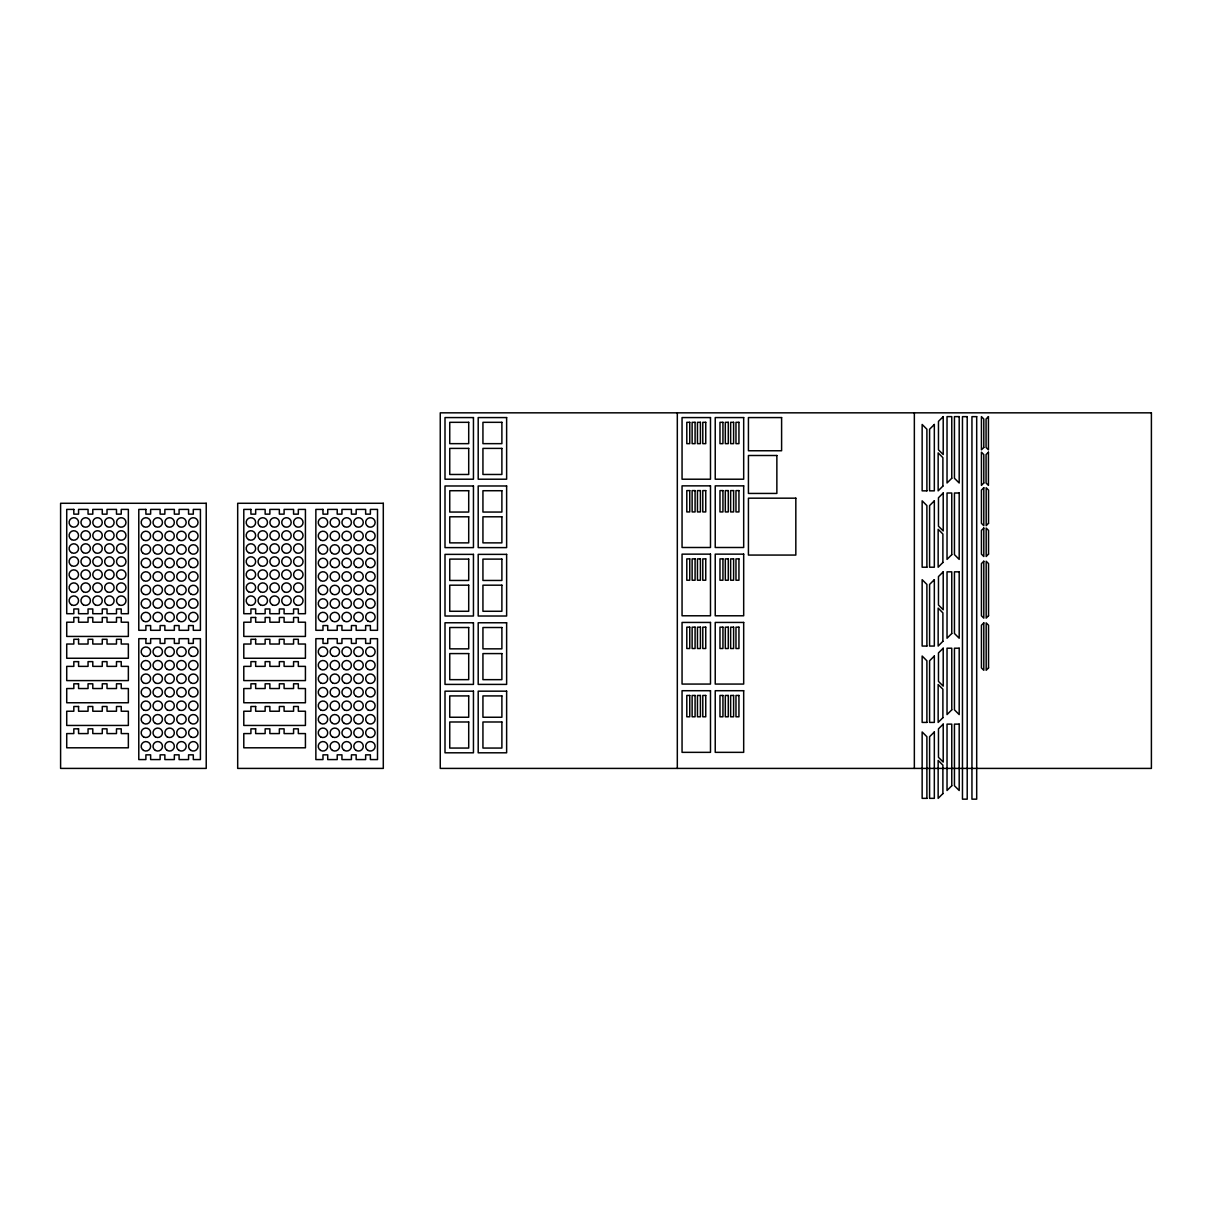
<?xml version="1.0" encoding="UTF-8"?>
<svg xmlns="http://www.w3.org/2000/svg" width="1212" height="1212" viewBox="0 0 1212 1212"><rect width="100%" height="100%" fill="white"/><g stroke="black" fill="none" stroke-linecap="round" stroke-linejoin="round"><path stroke-width="1.5" d="M914.348 412.837L914.348 768.408M677.311 412.837L677.311 768.408M934.331 424.473L929.589 429.215L929.589 490.845L934.331 490.845L934.331 424.473M943.209 416.625L938.467 421.367L938.467 449.819L943.209 454.561L943.209 416.625M988.431 416.64L986.068 419.004L986.068 447.455L988.431 449.834L988.431 416.64M942.891 486.103L938.149 490.845L938.149 452.909L942.891 457.651L942.891 486.103M951.768 478.255L947.026 482.997L947.026 416.625L951.768 416.625L951.768 478.255M983.796 447.455L981.432 449.834L981.432 416.64L983.796 419.004L983.796 447.455M934.331 500.844L929.589 505.586L929.589 567.216L934.331 567.216L934.331 500.844M943.209 493.011L938.467 497.753L938.467 526.19L943.209 530.932L943.209 493.011M988.431 452.197L986.068 454.561L986.068 483.012L988.431 485.391L988.431 452.197M983.796 483.012L981.432 485.391L981.432 452.197L983.796 454.561L983.796 483.012M983.796 487.754L981.432 490.118L981.432 523.311L983.796 525.675L983.796 487.754M942.891 562.474L938.149 567.216L938.149 529.296L942.891 534.037L942.891 562.474M951.768 554.641L947.026 559.383L947.026 493.011L951.768 493.011L951.768 554.641M983.796 528.053L981.432 530.417L981.432 554.126L983.796 556.505L983.796 528.053M988.537 523.311L986.174 525.675L986.174 487.754L988.537 490.118L988.537 523.311M934.331 579.684L929.589 584.426L929.589 646.057L934.331 646.057L934.331 579.684M943.209 571.837L938.467 576.579L938.467 605.03L943.209 609.772L943.209 571.837M988.537 554.126L986.174 556.505L986.174 528.053L988.537 530.417L988.537 554.126M983.796 561.232L981.432 563.61L981.432 615.757L983.796 618.135L983.796 561.232M942.891 641.315L938.149 646.057L938.149 608.136L942.891 612.878L942.891 641.315M951.768 633.482L947.026 638.224L947.026 571.837L951.768 571.837L951.768 633.482M934.331 656.04L929.589 660.782L929.589 722.413L934.331 722.413L934.331 656.04M943.209 648.208L938.467 652.935L938.467 681.386L943.209 686.128L943.209 648.208M988.537 615.757L986.174 618.135L986.174 561.232L988.537 563.61L988.537 615.757M983.796 622.877L981.432 625.24L981.432 667.903L983.796 670.281L983.796 622.877M988.537 667.903L986.174 670.281L986.174 622.877L988.537 625.24L988.537 667.903M942.891 717.671L938.149 722.413L938.149 684.492L942.891 689.234L942.891 717.671M951.768 709.838L947.026 714.58L947.026 648.208L951.768 648.208L951.768 709.838M934.331 731.972L929.589 736.714L929.589 798.344L934.331 798.344L934.331 731.972M943.209 724.125L938.467 728.866L938.467 757.318L943.209 762.06L943.209 724.125M942.891 793.602L938.149 798.344L938.149 760.424L942.891 765.151L942.891 793.602M951.768 785.77L947.026 790.497L947.026 724.125L951.768 724.125L951.768 785.77M1151.4 412.837L440.259 412.837L440.259 768.408L1151.4 768.408L1151.4 412.837M959.192 416.625L954.45 416.625L954.45 478.255L959.192 482.997L959.192 416.625M967.206 416.64L962.464 416.64L962.464 799.162L967.206 799.162L967.206 416.64M976.69 416.64L971.948 416.64L971.948 799.162L976.69 799.162L976.69 416.64M473.453 417.579L445.001 417.579L445.001 479.21L473.453 479.21L473.453 417.579M506.631 417.579L478.195 417.579L478.195 479.21L506.631 479.21L506.631 417.579M710.49 417.579L682.053 417.579L682.053 479.21L710.49 479.21L710.49 417.579M743.683 417.579L715.231 417.579L715.231 479.21L743.683 479.21L743.683 417.579M781.604 417.579L748.425 417.579L748.425 450.758L781.604 450.758L781.604 417.579M468.711 422.321L449.743 422.321L449.743 443.653L468.711 443.653L468.711 422.321M501.889 422.321L482.937 422.321L482.937 443.653L501.889 443.653L501.889 422.321M689.749 422.321L686.795 422.321L686.795 443.653L689.749 443.653L689.749 422.321M695.082 422.321L692.128 422.321L692.128 443.653L695.082 443.653L695.082 422.321M700.415 422.321L697.461 422.321L697.461 443.653L700.415 443.653L700.415 422.321M705.748 422.321L702.793 422.321L702.793 443.653L705.748 443.653L705.748 422.321M722.943 422.321L719.973 422.321L719.973 443.653L722.943 443.653L722.943 422.321M728.276 422.321L725.306 422.321L725.306 443.653L728.276 443.653L728.276 422.321M733.608 422.321L730.639 422.321L730.639 443.653L733.608 443.653L733.608 422.321M738.941 422.321L735.972 422.321L735.972 443.653L738.941 443.653L738.941 422.321M468.711 448.395L449.743 448.395L449.743 474.468L468.711 474.468L468.711 448.395M501.889 448.395L482.937 448.395L482.937 474.468L501.889 474.468L501.889 448.395M776.862 455.5L748.425 455.5L748.425 493.435L776.862 493.435L776.862 455.5M710.49 485.86L682.053 485.86L682.053 547.491L710.49 547.491L710.49 485.86M743.683 485.86L715.231 485.86L715.231 547.491L743.683 547.491L743.683 485.86M473.453 485.982L445.001 485.982L445.001 547.612L473.453 547.612L473.453 485.982M506.631 485.982L478.195 485.982L478.195 547.612L506.631 547.612L506.631 485.982M689.749 490.602L686.795 490.602L686.795 511.934L689.749 511.934L689.749 490.602M695.082 490.602L692.128 490.602L692.128 511.934L695.082 511.934L695.082 490.602M700.415 490.602L697.461 490.602L697.461 511.934L700.415 511.934L700.415 490.602M705.748 490.602L702.793 490.602L702.793 511.934L705.748 511.934L705.748 490.602M722.943 490.602L719.973 490.602L719.973 511.934L722.943 511.934L722.943 490.602M728.276 490.602L725.306 490.602L725.306 511.934L728.276 511.934L728.276 490.602M733.608 490.602L730.639 490.602L730.639 511.934L733.608 511.934L733.608 490.602M738.941 490.602L735.972 490.602L735.972 511.934L738.941 511.934L738.941 490.602M468.711 490.724L449.743 490.724L449.743 512.055L468.711 512.055L468.711 490.724M501.889 490.724L482.937 490.724L482.937 512.055L501.889 512.055L501.889 490.724M926.892 490.845L922.15 490.845L922.15 424.473L926.892 429.215L926.892 490.845M959.192 493.011L954.45 493.011L954.45 554.641L959.192 559.383L959.192 493.011M795.829 498.177L748.425 498.177L748.425 555.066L795.829 555.066L795.829 498.177M206.222 503.283L60.6 503.283L60.6 768.408L206.222 768.408L206.222 503.283M383.295 503.283L237.688 503.283L237.688 768.408L383.295 768.408L383.295 503.283M73.826 509.404L66.721 509.404L66.721 613.711L73.826 613.711L73.826 608.969L78.568 608.969L78.568 613.711L88.052 613.711L88.052 608.969L92.794 608.969L92.794 613.711L102.278 613.711L102.278 608.969L107.02 608.969L107.02 613.711L116.488 613.711L116.488 608.969L121.23 608.969L121.23 613.711L128.351 613.711L128.351 509.404L121.23 509.404L121.23 514.146L116.488 514.146L116.488 509.404L107.02 509.404L107.02 514.146L102.278 514.146L102.278 509.404L92.794 509.404L92.794 514.146L88.052 514.146L88.052 509.404L78.568 509.404L78.568 514.146L73.826 514.146L73.826 509.404M145.894 509.404L138.789 509.404L138.789 630.301L145.894 630.301L145.894 625.559L150.636 625.559L150.636 630.301L160.12 630.301L160.12 625.559L164.862 625.559L164.862 630.301L174.346 630.301L174.346 625.559L179.088 625.559L179.088 630.301L188.557 630.301L188.557 625.559L193.299 625.559L193.299 630.301L200.419 630.301L200.419 509.404L193.299 509.404L193.299 514.146L188.557 514.146L188.557 509.404L179.088 509.404L179.088 514.146L174.346 514.146L174.346 509.404L164.862 509.404L164.862 514.146L160.12 514.146L160.12 509.404L150.636 509.404L150.636 514.146L145.894 514.146L145.894 509.404M250.914 509.404L243.794 509.404L243.794 613.711L250.914 613.711L250.914 608.969L255.656 608.969L255.656 613.711L265.14 613.711L265.14 608.969L269.867 608.969L269.867 613.711L279.351 613.711L279.351 608.969L284.093 608.969L284.093 613.711L293.577 613.711L293.577 608.969L298.319 608.969L298.319 613.711L305.424 613.711L305.424 509.404L298.319 509.404L298.319 514.146L293.577 514.146L293.577 509.404L284.093 509.404L284.093 514.146L279.351 514.146L279.351 509.404L269.867 509.404L269.867 514.146L265.14 514.146L265.14 509.404L255.656 509.404L255.656 514.146L250.914 514.146L250.914 509.404M322.983 509.404L315.862 509.404L315.862 630.301L322.983 630.301L322.983 625.559L327.725 625.559L327.725 630.301L337.209 630.301L337.209 625.559L341.951 625.559L341.951 630.301L351.419 630.301L351.419 625.559L356.161 625.559L356.161 630.301L365.645 630.301L365.645 625.559L370.387 625.559L370.387 630.301L377.508 630.301L377.508 509.404L370.387 509.404L370.387 514.146L365.645 514.146L365.645 509.404L356.161 509.404L356.161 514.146L351.419 514.146L351.419 509.404L341.951 509.404L341.951 514.146L337.209 514.146L337.209 509.404L327.725 509.404L327.725 514.146L322.983 514.146L322.983 509.404M468.711 516.797L449.743 516.797L449.743 542.87L468.711 542.87L468.711 516.797M501.889 516.797L482.937 516.797L482.937 542.87L501.889 542.87L501.889 516.797M710.49 554.142L682.053 554.142L682.053 615.787L710.49 615.787L710.49 554.142M743.683 554.142L715.231 554.142L715.231 615.787L743.683 615.787L743.683 554.142M473.453 554.369L445.001 554.369L445.001 616.014L473.453 616.014L473.453 554.369M506.631 554.369L478.195 554.369L478.195 616.014L506.631 616.014L506.631 554.369M468.711 559.111L449.743 559.111L449.743 580.457L468.711 580.457L468.711 559.111M501.889 559.111L482.937 559.111L482.937 580.457L501.889 580.457L501.889 559.111M689.749 558.883L686.795 558.883L686.795 580.23L689.749 580.23L689.749 558.883M695.082 558.883L692.128 558.883L692.128 580.23L695.082 580.23L695.082 558.883M700.415 558.883L697.461 558.883L697.461 580.23L700.415 580.23L700.415 558.883M705.748 558.883L702.793 558.883L702.793 580.23L705.748 580.23L705.748 558.883M722.943 558.883L719.973 558.883L719.973 580.23L722.943 580.23L722.943 558.883M728.276 558.883L725.306 558.883L725.306 580.23L728.276 580.23L728.276 558.883M733.608 558.883L730.639 558.883L730.639 580.23L733.608 580.23L733.608 558.883M738.941 558.883L735.972 558.883L735.972 580.23L738.941 580.23L738.941 558.883M926.892 567.216L922.15 567.216L922.15 500.844L926.892 505.586L926.892 567.216M959.192 571.837L954.45 571.837L954.45 633.482L959.192 638.224L959.192 571.837M468.711 585.184L449.743 585.184L449.743 611.272L468.711 611.272L468.711 585.184M501.889 585.184L482.937 585.184L482.937 611.272L501.889 611.272L501.889 585.184M78.568 617.469L73.826 617.469L73.826 622.21L66.721 622.21L66.721 636.436L128.351 636.436L128.351 622.21L121.23 622.21L121.23 617.469L116.488 617.469L116.488 622.21L107.02 622.21L107.02 617.469L102.278 617.469L102.278 622.21L92.794 622.21L92.794 617.469L88.052 617.469L88.052 622.21L78.568 622.21L78.568 617.469M255.656 617.469L250.914 617.469L250.914 622.21L243.794 622.21L243.794 636.436L305.424 636.436L305.424 622.21L298.319 622.21L298.319 617.469L293.577 617.469L293.577 622.21L284.093 622.21L284.093 617.469L279.351 617.469L279.351 622.21L269.867 622.21L269.867 617.469L265.14 617.469L265.14 622.21L255.656 622.21L255.656 617.469M710.49 622.438L682.053 622.438L682.053 684.068L710.49 684.068L710.49 622.438M743.683 622.438L715.231 622.438L715.231 684.068L743.683 684.068L743.683 622.438M473.453 622.771L445.001 622.771L445.001 684.401L473.453 684.401L473.453 622.771M506.631 622.771L478.195 622.771L478.195 684.401L506.631 684.401L506.631 622.771M689.749 627.18L686.795 627.18L686.795 648.511L689.749 648.511L689.749 627.18M695.082 627.18L692.128 627.18L692.128 648.511L695.082 648.511L695.082 627.18M700.415 627.18L697.461 627.18L697.461 648.511L700.415 648.511L700.415 627.18M705.748 627.18L702.793 627.18L702.793 648.511L705.748 648.511L705.748 627.18M722.943 627.18L719.973 627.18L719.973 648.511L722.943 648.511L722.943 627.18M728.276 627.18L725.306 627.18L725.306 648.511L728.276 648.511L728.276 627.18M733.608 627.18L730.639 627.18L730.639 648.511L733.608 648.511L733.608 627.18M738.941 627.18L735.972 627.18L735.972 648.511L738.941 648.511L738.941 627.18M468.711 627.513L449.743 627.513L449.743 648.844L468.711 648.844L468.711 627.513M501.889 627.513L482.937 627.513L482.937 648.844L501.889 648.844L501.889 627.513M145.894 638.679L138.789 638.679L138.789 759.576L145.894 759.576L145.894 754.834L150.636 754.834L150.636 759.576L160.12 759.576L160.12 754.834L164.862 754.834L164.862 759.576L174.346 759.576L174.346 754.834L179.088 754.834L179.088 759.576L188.557 759.576L188.557 754.834L193.299 754.834L193.299 759.576L200.419 759.576L200.419 638.679L193.299 638.679L193.299 643.42L188.557 643.42L188.557 638.679L179.088 638.679L179.088 643.42L174.346 643.42L174.346 638.679L164.862 638.679L164.862 643.42L160.12 643.42L160.12 638.679L150.636 638.679L150.636 643.42L145.894 643.42L145.894 638.679M322.983 638.679L315.862 638.679L315.862 759.576L322.983 759.576L322.983 754.834L327.725 754.834L327.725 759.576L337.209 759.576L337.209 754.834L341.951 754.834L341.951 759.576L351.419 759.576L351.419 754.834L356.161 754.834L356.161 759.576L365.645 759.576L365.645 754.834L370.387 754.834L370.387 759.576L377.508 759.576L377.508 638.679L370.387 638.679L370.387 643.42L365.645 643.42L365.645 638.679L356.161 638.679L356.161 643.42L351.419 643.42L351.419 638.679L341.951 638.679L341.951 643.42L337.209 643.42L337.209 638.679L327.725 638.679L327.725 643.42L322.983 643.42L322.983 638.679M78.568 639.285L73.826 639.285L73.826 644.026L66.721 644.026L66.721 658.252L128.351 658.252L128.351 644.026L121.23 644.026L121.23 639.285L116.488 639.285L116.488 644.026L107.02 644.026L107.02 639.285L102.278 639.285L102.278 644.026L92.794 644.026L92.794 639.285L88.052 639.285L88.052 644.026L78.568 644.026L78.568 639.285M255.656 639.285L250.914 639.285L250.914 644.026L243.794 644.026L243.794 658.252L305.424 658.252L305.424 644.026L298.319 644.026L298.319 639.285L293.577 639.285L293.577 644.026L284.093 644.026L284.093 639.285L279.351 639.285L279.351 644.026L269.867 644.026L269.867 639.285L265.14 639.285L265.14 644.026L255.656 644.026L255.656 639.285M926.892 646.057L922.15 646.057L922.15 579.684L926.892 584.426L926.892 646.057M959.192 648.208L954.45 648.208L954.45 709.838L959.192 714.58L959.192 648.208M468.711 653.586L449.743 653.586L449.743 679.659L468.711 679.659L468.711 653.586M501.889 653.586L482.937 653.586L482.937 679.659L501.889 679.659L501.889 653.586M78.568 661.631L73.826 661.631L73.826 666.373L66.721 666.373L66.721 680.599L128.351 680.599L128.351 666.373L121.23 666.373L121.23 661.631L116.488 661.631L116.488 666.373L107.02 666.373L107.02 661.631L102.278 661.631L102.278 666.373L92.794 666.373L92.794 661.631L88.052 661.631L88.052 666.373L78.568 666.373L78.568 661.631M255.656 661.631L250.914 661.631L250.914 666.373L243.794 666.373L243.794 680.599L305.424 680.599L305.424 666.373L298.319 666.373L298.319 661.631L293.577 661.631L293.577 666.373L284.093 666.373L284.093 661.631L279.351 661.631L279.351 666.373L269.867 666.373L269.867 661.631L265.14 661.631L265.14 666.373L255.656 666.373L255.656 661.631M78.568 683.795L73.826 683.795L73.826 688.537L66.721 688.537L66.721 702.763L128.351 702.763L128.351 688.537L121.23 688.537L121.23 683.795L116.488 683.795L116.488 688.537L107.02 688.537L107.02 683.795L102.278 683.795L102.278 688.537L92.794 688.537L92.794 683.795L88.052 683.795L88.052 688.537L78.568 688.537L78.568 683.795M255.656 683.795L250.914 683.795L250.914 688.537L243.794 688.537L243.794 702.763L305.424 702.763L305.424 688.537L298.319 688.537L298.319 683.795L293.577 683.795L293.577 688.537L284.093 688.537L284.093 683.795L279.351 683.795L279.351 688.537L269.867 688.537L269.867 683.795L265.14 683.795L265.14 688.537L255.656 688.537L255.656 683.795M710.49 690.719L682.053 690.719L682.053 752.349L710.49 752.349L710.49 690.719M743.683 690.719L715.231 690.719L715.231 752.349L743.683 752.349L743.683 690.719M473.453 691.173L445.001 691.173L445.001 752.803L473.453 752.803L473.453 691.173M506.631 691.173L478.195 691.173L478.195 752.803L506.631 752.803L506.631 691.173M689.749 695.461L686.795 695.461L686.795 716.792L689.749 716.792L689.749 695.461M695.082 695.461L692.128 695.461L692.128 716.792L695.082 716.792L695.082 695.461M700.415 695.461L697.461 695.461L697.461 716.792L700.415 716.792L700.415 695.461M705.748 695.461L702.793 695.461L702.793 716.792L705.748 716.792L705.748 695.461M722.943 695.461L719.973 695.461L719.973 716.792L722.943 716.792L722.943 695.461M728.276 695.461L725.306 695.461L725.306 716.792L728.276 716.792L728.276 695.461M733.608 695.461L730.639 695.461L730.639 716.792L733.608 716.792L733.608 695.461M738.941 695.461L735.972 695.461L735.972 716.792L738.941 716.792L738.941 695.461M468.711 695.915L449.743 695.915L449.743 717.246L468.711 717.246L468.711 695.915M501.889 695.915L482.937 695.915L482.937 717.246L501.889 717.246L501.889 695.915M78.568 706.49L73.826 706.49L73.826 711.232L66.721 711.232L66.721 725.458L128.351 725.458L128.351 711.232L121.23 711.232L121.23 706.49L116.488 706.49L116.488 711.232L107.02 711.232L107.02 706.49L102.278 706.49L102.278 711.232L92.794 711.232L92.794 706.49L88.052 706.49L88.052 711.232L78.568 711.232L78.568 706.49M255.656 706.49L250.914 706.49L250.914 711.232L243.794 711.232L243.794 725.458L305.424 725.458L305.424 711.232L298.319 711.232L298.319 706.49L293.577 706.49L293.577 711.232L284.093 711.232L284.093 706.49L279.351 706.49L279.351 711.232L269.867 711.232L269.867 706.49L265.14 706.49L265.14 711.232L255.656 711.232L255.656 706.49M468.711 721.988L449.743 721.988L449.743 748.062L468.711 748.062L468.711 721.988M501.889 721.988L482.937 721.988L482.937 748.062L501.889 748.062L501.889 721.988M926.892 722.413L922.15 722.413L922.15 656.04L926.892 660.782L926.892 722.413M959.192 724.125L954.45 724.125L954.45 785.77L959.192 790.497L959.192 724.125M78.568 728.836L73.826 728.836L73.826 733.578L66.721 733.578L66.721 747.804L128.351 747.804L128.351 733.578L121.23 733.578L121.23 728.836L116.488 728.836L116.488 733.578L107.02 733.578L107.02 728.836L102.278 728.836L102.278 733.578L92.794 733.578L92.794 728.836L88.052 728.836L88.052 733.578L78.568 733.578L78.568 728.836M255.656 728.836L250.914 728.836L250.914 733.578L243.794 733.578L243.794 747.804L305.424 747.804L305.424 733.578L298.319 733.578L298.319 728.836L293.577 728.836L293.577 733.578L284.093 733.578L284.093 728.836L279.351 728.836L279.351 733.578L269.867 733.578L269.867 728.836L265.14 728.836L265.14 733.578L255.656 733.578L255.656 728.836M926.892 798.344L922.15 798.344L922.15 731.972L926.892 736.714L926.892 798.344M71.463 604.773A4.742 4.742 0 0 0 78.568 600.667A4.742 4.742 0 0 0 71.463 596.562A4.742 4.742 0 0 0 71.463 604.773M71.463 591.729A4.742 4.742 0 0 0 78.568 587.623A4.742 4.742 0 0 0 71.463 583.517A4.742 4.742 0 0 0 71.463 591.729M71.175 578.518A4.742 4.742 0 0 0 78.553 574.927A4.742 4.742 0 0 0 71.75 570.322A4.742 4.742 0 0 0 71.175 578.518M71.463 565.656A4.742 4.742 0 0 0 78.568 561.55A4.742 4.742 0 0 0 71.463 557.444A4.742 4.742 0 0 0 71.463 565.656M71.463 552.627A4.742 4.742 0 0 0 78.568 548.521A4.742 4.742 0 0 0 71.463 544.415A4.742 4.742 0 0 0 71.463 552.627M71.463 539.582A4.742 4.742 0 0 0 78.568 535.477A4.742 4.742 0 0 0 71.463 531.371A4.742 4.742 0 0 0 71.463 539.582M71.463 526.553A4.742 4.742 0 0 0 78.568 522.448A4.742 4.742 0 0 0 71.463 518.342A4.742 4.742 0 0 0 71.463 526.553M83.31 604.773A4.742 4.742 0 0 0 90.415 600.667A4.742 4.742 0 0 0 83.31 596.562A4.742 4.742 0 0 0 83.31 604.773M83.31 591.729A4.742 4.742 0 0 0 90.415 587.623A4.742 4.742 0 0 0 83.31 583.517A4.742 4.742 0 0 0 83.31 591.729M83.022 578.518A4.742 4.742 0 0 0 90.4 574.927A4.742 4.742 0 0 0 83.613 570.322A4.742 4.742 0 0 0 83.022 578.518M83.31 565.656A4.742 4.742 0 0 0 90.415 561.55A4.742 4.742 0 0 0 83.31 557.444A4.742 4.742 0 0 0 83.31 565.656M83.31 552.627A4.742 4.742 0 0 0 90.415 548.521A4.742 4.742 0 0 0 83.31 544.415A4.742 4.742 0 0 0 83.31 552.627M83.31 539.582A4.742 4.742 0 0 0 90.415 535.477A4.742 4.742 0 0 0 83.31 531.371A4.742 4.742 0 0 0 83.31 539.582M83.31 526.553A4.742 4.742 0 0 0 90.415 522.448A4.742 4.742 0 0 0 83.31 518.342A4.742 4.742 0 0 0 83.31 526.553M95.157 604.773A4.742 4.742 0 0 0 102.278 600.667A4.742 4.742 0 0 0 95.157 596.562A4.742 4.742 0 0 0 95.157 604.773M95.157 591.729A4.742 4.742 0 0 0 102.278 587.623A4.742 4.742 0 0 0 95.157 583.517A4.742 4.742 0 0 0 95.157 591.729M94.869 578.518A4.742 4.742 0 0 0 102.262 574.927A4.742 4.742 0 0 0 95.46 570.322A4.742 4.742 0 0 0 94.869 578.518M95.157 565.656A4.742 4.742 0 0 0 102.278 561.55A4.742 4.742 0 0 0 95.157 557.444A4.742 4.742 0 0 0 95.157 565.656M95.157 552.627A4.742 4.742 0 0 0 102.278 548.521A4.742 4.742 0 0 0 95.157 544.415A4.742 4.742 0 0 0 95.157 552.627M95.157 539.582A4.742 4.742 0 0 0 102.278 535.477A4.742 4.742 0 0 0 95.157 531.371A4.742 4.742 0 0 0 95.157 539.582M95.157 526.553A4.742 4.742 0 0 0 102.278 522.448A4.742 4.742 0 0 0 95.157 518.342A4.742 4.742 0 0 0 95.157 526.553M107.02 604.773A4.742 4.742 0 0 0 114.125 600.667A4.742 4.742 0 0 0 107.02 596.562A4.742 4.742 0 0 0 107.02 604.773M107.02 591.729A4.742 4.742 0 0 0 114.125 587.623A4.742 4.742 0 0 0 107.02 583.517A4.742 4.742 0 0 0 107.02 591.729M106.732 578.518A4.742 4.742 0 0 0 114.11 574.927A4.742 4.742 0 0 0 107.307 570.322A4.742 4.742 0 0 0 106.732 578.518M107.02 565.656A4.742 4.742 0 0 0 114.125 561.55A4.742 4.742 0 0 0 107.02 557.444A4.742 4.742 0 0 0 107.02 565.656M107.02 552.627A4.742 4.742 0 0 0 114.125 548.521A4.742 4.742 0 0 0 107.02 544.415A4.742 4.742 0 0 0 107.02 552.627M107.02 539.582A4.742 4.742 0 0 0 114.125 535.477A4.742 4.742 0 0 0 107.02 531.371A4.742 4.742 0 0 0 107.02 539.582M107.02 526.553A4.742 4.742 0 0 0 114.125 522.448A4.742 4.742 0 0 0 107.02 518.342A4.742 4.742 0 0 0 107.02 526.553M118.867 604.773A4.742 4.742 0 0 0 125.972 600.667A4.742 4.742 0 0 0 118.867 596.562A4.742 4.742 0 0 0 118.867 604.773M118.867 591.729A4.742 4.742 0 0 0 125.972 587.623A4.742 4.742 0 0 0 118.867 583.517A4.742 4.742 0 0 0 118.867 591.729M118.579 578.518A4.742 4.742 0 0 0 125.957 574.927A4.742 4.742 0 0 0 119.17 570.322A4.742 4.742 0 0 0 118.579 578.518M118.867 565.656A4.742 4.742 0 0 0 125.972 561.55A4.742 4.742 0 0 0 118.867 557.444A4.742 4.742 0 0 0 118.867 565.656M118.867 552.627A4.742 4.742 0 0 0 125.972 548.521A4.742 4.742 0 0 0 118.867 544.415A4.742 4.742 0 0 0 118.867 552.627M118.867 539.582A4.742 4.742 0 0 0 125.972 535.477A4.742 4.742 0 0 0 118.867 531.371A4.742 4.742 0 0 0 118.867 539.582M118.867 526.553A4.742 4.742 0 0 0 125.972 522.448A4.742 4.742 0 0 0 118.867 518.342A4.742 4.742 0 0 0 118.867 526.553M143.531 750.41A4.742 4.742 0 0 0 150.636 746.304A4.742 4.742 0 0 0 143.531 742.198A4.742 4.742 0 0 0 143.531 750.41M155.378 750.41A4.742 4.742 0 0 0 162.484 746.304A4.742 4.742 0 0 0 155.378 742.198A4.742 4.742 0 0 0 155.378 750.41M167.226 750.41A4.742 4.742 0 0 0 174.346 746.304A4.742 4.742 0 0 0 167.226 742.198A4.742 4.742 0 0 0 167.226 750.41M179.088 750.41A4.742 4.742 0 0 0 186.194 746.304A4.742 4.742 0 0 0 179.088 742.198A4.742 4.742 0 0 0 179.088 750.41M190.935 750.41A4.742 4.742 0 0 0 198.041 746.304A4.742 4.742 0 0 0 190.935 742.198A4.742 4.742 0 0 0 190.935 750.41M143.531 736.896A4.742 4.742 0 0 0 150.636 732.79A4.742 4.742 0 0 0 143.531 728.685A4.742 4.742 0 0 0 143.531 736.896M155.378 736.896A4.742 4.742 0 0 0 162.484 732.79A4.742 4.742 0 0 0 155.378 728.685A4.742 4.742 0 0 0 155.378 736.896M167.226 736.896A4.742 4.742 0 0 0 174.346 732.79A4.742 4.742 0 0 0 167.226 728.685A4.742 4.742 0 0 0 167.226 736.896M179.088 736.896A4.742 4.742 0 0 0 186.194 732.79A4.742 4.742 0 0 0 179.088 728.685A4.742 4.742 0 0 0 179.088 736.896M190.935 736.896A4.742 4.742 0 0 0 198.041 732.79A4.742 4.742 0 0 0 190.935 728.685A4.742 4.742 0 0 0 190.935 736.896M143.531 723.382A4.742 4.742 0 0 0 150.636 719.277A4.742 4.742 0 0 0 143.531 715.171A4.742 4.742 0 0 0 143.531 723.382M155.378 723.382A4.742 4.742 0 0 0 162.484 719.277A4.742 4.742 0 0 0 155.378 715.171A4.742 4.742 0 0 0 155.378 723.382M167.226 723.382A4.742 4.742 0 0 0 174.346 719.277A4.742 4.742 0 0 0 167.226 715.171A4.742 4.742 0 0 0 167.226 723.382M179.088 723.382A4.742 4.742 0 0 0 186.194 719.277A4.742 4.742 0 0 0 179.088 715.171A4.742 4.742 0 0 0 179.088 723.382M190.935 723.382A4.742 4.742 0 0 0 198.041 719.277A4.742 4.742 0 0 0 190.935 715.171A4.742 4.742 0 0 0 190.935 723.382M143.531 709.868A4.742 4.742 0 0 0 150.636 705.763A4.742 4.742 0 0 0 143.531 701.657A4.742 4.742 0 0 0 143.531 709.868M155.378 709.868A4.742 4.742 0 0 0 162.484 705.763A4.742 4.742 0 0 0 155.378 701.657A4.742 4.742 0 0 0 155.378 709.868M167.226 709.868A4.742 4.742 0 0 0 174.346 705.763A4.742 4.742 0 0 0 167.226 701.657A4.742 4.742 0 0 0 167.226 709.868M179.088 709.868A4.742 4.742 0 0 0 186.194 705.763A4.742 4.742 0 0 0 179.088 701.657A4.742 4.742 0 0 0 179.088 709.868M190.935 709.868A4.742 4.742 0 0 0 198.041 705.763A4.742 4.742 0 0 0 190.935 701.657A4.742 4.742 0 0 0 190.935 709.868M143.531 696.355A4.742 4.742 0 0 0 150.636 692.249A4.742 4.742 0 0 0 143.531 688.143A4.742 4.742 0 0 0 143.531 696.355M155.378 696.355A4.742 4.742 0 0 0 162.484 692.249A4.742 4.742 0 0 0 155.378 688.143A4.742 4.742 0 0 0 155.378 696.355M167.226 696.355A4.742 4.742 0 0 0 174.346 692.249A4.742 4.742 0 0 0 167.226 688.143A4.742 4.742 0 0 0 167.226 696.355M179.088 696.355A4.742 4.742 0 0 0 186.194 692.249A4.742 4.742 0 0 0 179.088 688.143A4.742 4.742 0 0 0 179.088 696.355M190.935 696.355A4.742 4.742 0 0 0 198.041 692.249A4.742 4.742 0 0 0 190.935 688.143A4.742 4.742 0 0 0 190.935 696.355M143.243 682.674A4.742 4.742 0 0 0 150.621 679.084A4.742 4.742 0 0 0 143.819 674.478A4.742 4.742 0 0 0 143.243 682.674M155.091 682.674A4.742 4.742 0 0 0 162.469 679.084A4.742 4.742 0 0 0 155.681 674.478A4.742 4.742 0 0 0 155.091 682.674M166.938 682.674A4.742 4.742 0 0 0 174.331 679.084A4.742 4.742 0 0 0 167.529 674.478A4.742 4.742 0 0 0 166.938 682.674M178.8 682.674A4.742 4.742 0 0 0 186.178 679.084A4.742 4.742 0 0 0 179.376 674.478A4.742 4.742 0 0 0 178.8 682.674M190.648 682.674A4.742 4.742 0 0 0 198.026 679.084A4.742 4.742 0 0 0 191.238 674.478A4.742 4.742 0 0 0 190.648 682.674M143.531 669.342A4.742 4.742 0 0 0 150.636 665.236A4.742 4.742 0 0 0 143.531 661.131A4.742 4.742 0 0 0 143.531 669.342M155.378 669.342A4.742 4.742 0 0 0 162.484 665.236A4.742 4.742 0 0 0 155.378 661.131A4.742 4.742 0 0 0 155.378 669.342M167.226 669.342A4.742 4.742 0 0 0 174.346 665.236A4.742 4.742 0 0 0 167.226 661.131A4.742 4.742 0 0 0 167.226 669.342M179.088 669.342A4.742 4.742 0 0 0 186.194 665.236A4.742 4.742 0 0 0 179.088 661.131A4.742 4.742 0 0 0 179.088 669.342M190.935 669.342A4.742 4.742 0 0 0 198.041 665.236A4.742 4.742 0 0 0 190.935 661.131A4.742 4.742 0 0 0 190.935 669.342M143.531 655.828A4.742 4.742 0 0 0 150.636 651.723A4.742 4.742 0 0 0 143.531 647.617A4.742 4.742 0 0 0 143.531 655.828M155.378 655.828A4.742 4.742 0 0 0 162.484 651.723A4.742 4.742 0 0 0 155.378 647.617A4.742 4.742 0 0 0 155.378 655.828M167.226 655.828A4.742 4.742 0 0 0 174.346 651.723A4.742 4.742 0 0 0 167.226 647.617A4.742 4.742 0 0 0 167.226 655.828M179.088 655.828A4.742 4.742 0 0 0 186.194 651.723A4.742 4.742 0 0 0 179.088 647.617A4.742 4.742 0 0 0 179.088 655.828M190.935 655.828A4.742 4.742 0 0 0 198.041 651.723A4.742 4.742 0 0 0 190.935 647.617A4.742 4.742 0 0 0 190.935 655.828M143.531 621.135A4.742 4.742 0 0 0 150.636 617.029A4.742 4.742 0 0 0 143.531 612.924A4.742 4.742 0 0 0 143.531 621.135M155.378 621.135A4.742 4.742 0 0 0 162.484 617.029A4.742 4.742 0 0 0 155.378 612.924A4.742 4.742 0 0 0 155.378 621.135M167.226 621.135A4.742 4.742 0 0 0 174.346 617.029A4.742 4.742 0 0 0 167.226 612.924A4.742 4.742 0 0 0 167.226 621.135M179.088 621.135A4.742 4.742 0 0 0 186.194 617.029A4.742 4.742 0 0 0 179.088 612.924A4.742 4.742 0 0 0 179.088 621.135M190.935 621.135A4.742 4.742 0 0 0 198.041 617.029A4.742 4.742 0 0 0 190.935 612.924A4.742 4.742 0 0 0 190.935 621.135M143.531 607.621A4.742 4.742 0 0 0 150.636 603.515A4.742 4.742 0 0 0 143.531 599.41A4.742 4.742 0 0 0 143.531 607.621M155.378 607.621A4.742 4.742 0 0 0 162.484 603.515A4.742 4.742 0 0 0 155.378 599.41A4.742 4.742 0 0 0 155.378 607.621M167.226 607.621A4.742 4.742 0 0 0 174.346 603.515A4.742 4.742 0 0 0 167.226 599.41A4.742 4.742 0 0 0 167.226 607.621M179.088 607.621A4.742 4.742 0 0 0 186.194 603.515A4.742 4.742 0 0 0 179.088 599.41A4.742 4.742 0 0 0 179.088 607.621M190.935 607.621A4.742 4.742 0 0 0 198.041 603.515A4.742 4.742 0 0 0 190.935 599.41A4.742 4.742 0 0 0 190.935 607.621M143.531 594.107A4.742 4.742 0 0 0 150.636 590.002A4.742 4.742 0 0 0 143.531 585.896A4.742 4.742 0 0 0 143.531 594.107M155.378 594.107A4.742 4.742 0 0 0 162.484 590.002A4.742 4.742 0 0 0 155.378 585.896A4.742 4.742 0 0 0 155.378 594.107M167.226 594.107A4.742 4.742 0 0 0 174.346 590.002A4.742 4.742 0 0 0 167.226 585.896A4.742 4.742 0 0 0 167.226 594.107M179.088 594.107A4.742 4.742 0 0 0 186.194 590.002A4.742 4.742 0 0 0 179.088 585.896A4.742 4.742 0 0 0 179.088 594.107M190.935 594.107A4.742 4.742 0 0 0 198.041 590.002A4.742 4.742 0 0 0 190.935 585.896A4.742 4.742 0 0 0 190.935 594.107M143.531 580.593A4.742 4.742 0 0 0 150.636 576.488A4.742 4.742 0 0 0 143.531 572.382A4.742 4.742 0 0 0 143.531 580.593M155.378 580.593A4.742 4.742 0 0 0 162.484 576.488A4.742 4.742 0 0 0 155.378 572.382A4.742 4.742 0 0 0 155.378 580.593M167.226 580.593A4.742 4.742 0 0 0 174.346 576.488A4.742 4.742 0 0 0 167.226 572.382A4.742 4.742 0 0 0 167.226 580.593M179.088 580.593A4.742 4.742 0 0 0 186.194 576.488A4.742 4.742 0 0 0 179.088 572.382A4.742 4.742 0 0 0 179.088 580.593M190.935 580.593A4.742 4.742 0 0 0 198.041 576.488A4.742 4.742 0 0 0 190.935 572.382A4.742 4.742 0 0 0 190.935 580.593M143.243 566.898A4.742 4.742 0 0 0 150.621 563.322A4.742 4.742 0 0 0 143.819 558.717A4.742 4.742 0 0 0 143.243 566.898M155.091 566.898A4.742 4.742 0 0 0 162.469 563.322A4.742 4.742 0 0 0 155.681 558.717A4.742 4.742 0 0 0 155.091 566.898M166.938 566.898A4.742 4.742 0 0 0 174.331 563.322A4.742 4.742 0 0 0 167.529 558.717A4.742 4.742 0 0 0 166.938 566.898M178.8 566.898A4.742 4.742 0 0 0 186.178 563.322A4.742 4.742 0 0 0 179.376 558.717A4.742 4.742 0 0 0 178.8 566.898M190.648 566.898A4.742 4.742 0 0 0 198.026 563.322A4.742 4.742 0 0 0 191.238 558.717A4.742 4.742 0 0 0 190.648 566.898M143.243 553.384A4.742 4.742 0 0 0 150.621 549.809A4.742 4.742 0 0 0 143.819 545.203A4.742 4.742 0 0 0 143.243 553.384M155.091 553.384A4.742 4.742 0 0 0 162.469 549.809A4.742 4.742 0 0 0 155.681 545.203A4.742 4.742 0 0 0 155.091 553.384M166.938 553.384A4.742 4.742 0 0 0 174.331 549.809A4.742 4.742 0 0 0 167.529 545.203A4.742 4.742 0 0 0 166.938 553.384M178.8 553.384A4.742 4.742 0 0 0 186.178 549.809A4.742 4.742 0 0 0 179.376 545.203A4.742 4.742 0 0 0 178.8 553.384M190.648 553.384A4.742 4.742 0 0 0 198.026 549.809A4.742 4.742 0 0 0 191.238 545.203A4.742 4.742 0 0 0 190.648 553.384M143.531 540.052A4.742 4.742 0 0 0 150.636 535.946A4.742 4.742 0 0 0 143.531 531.841A4.742 4.742 0 0 0 143.531 540.052M155.378 540.052A4.742 4.742 0 0 0 162.484 535.946A4.742 4.742 0 0 0 155.378 531.841A4.742 4.742 0 0 0 155.378 540.052M167.226 540.052A4.742 4.742 0 0 0 174.346 535.946A4.742 4.742 0 0 0 167.226 531.841A4.742 4.742 0 0 0 167.226 540.052M179.088 540.052A4.742 4.742 0 0 0 186.194 535.946A4.742 4.742 0 0 0 179.088 531.841A4.742 4.742 0 0 0 179.088 540.052M190.935 540.052A4.742 4.742 0 0 0 198.041 535.946A4.742 4.742 0 0 0 190.935 531.841A4.742 4.742 0 0 0 190.935 540.052M143.531 526.553A4.742 4.742 0 0 0 150.636 522.448A4.742 4.742 0 0 0 143.531 518.342A4.742 4.742 0 0 0 143.531 526.553M155.378 526.553A4.742 4.742 0 0 0 162.484 522.448A4.742 4.742 0 0 0 155.378 518.342A4.742 4.742 0 0 0 155.378 526.553M167.226 526.553A4.742 4.742 0 0 0 174.346 522.448A4.742 4.742 0 0 0 167.226 518.342A4.742 4.742 0 0 0 167.226 526.553M179.088 526.553A4.742 4.742 0 0 0 186.194 522.448A4.742 4.742 0 0 0 179.088 518.342A4.742 4.742 0 0 0 179.088 526.553M190.935 526.553A4.742 4.742 0 0 0 198.041 522.448A4.742 4.742 0 0 0 190.935 518.342A4.742 4.742 0 0 0 190.935 526.553M248.536 604.773A4.742 4.742 0 0 0 255.656 600.667A4.742 4.742 0 0 0 248.536 596.562A4.742 4.742 0 0 0 248.536 604.773M248.536 591.729A4.742 4.742 0 0 0 255.656 587.623A4.742 4.742 0 0 0 248.536 583.517A4.742 4.742 0 0 0 248.536 591.729M248.536 578.7A4.742 4.742 0 0 0 255.656 574.594A4.742 4.742 0 0 0 248.536 570.488A4.742 4.742 0 0 0 248.536 578.7M248.536 565.656A4.742 4.742 0 0 0 255.656 561.55A4.742 4.742 0 0 0 248.536 557.444A4.742 4.742 0 0 0 248.536 565.656M248.536 552.627A4.742 4.742 0 0 0 255.656 548.521A4.742 4.742 0 0 0 248.536 544.415A4.742 4.742 0 0 0 248.536 552.627M248.536 539.582A4.742 4.742 0 0 0 255.656 535.477A4.742 4.742 0 0 0 248.536 531.371A4.742 4.742 0 0 0 248.536 539.582M248.536 526.553A4.742 4.742 0 0 0 255.656 522.448A4.742 4.742 0 0 0 248.536 518.342A4.742 4.742 0 0 0 248.536 526.553M260.398 604.773A4.742 4.742 0 0 0 267.504 600.667A4.742 4.742 0 0 0 260.398 596.562A4.742 4.742 0 0 0 260.398 604.773M260.398 591.729A4.742 4.742 0 0 0 267.504 587.623A4.742 4.742 0 0 0 260.398 583.517A4.742 4.742 0 0 0 260.398 591.729M260.398 578.7A4.742 4.742 0 0 0 267.504 574.594A4.742 4.742 0 0 0 260.398 570.488A4.742 4.742 0 0 0 260.398 578.7M260.398 565.656A4.742 4.742 0 0 0 267.504 561.55A4.742 4.742 0 0 0 260.398 557.444A4.742 4.742 0 0 0 260.398 565.656M260.398 552.627A4.742 4.742 0 0 0 267.504 548.521A4.742 4.742 0 0 0 260.398 544.415A4.742 4.742 0 0 0 260.398 552.627M260.398 539.582A4.742 4.742 0 0 0 267.504 535.477A4.742 4.742 0 0 0 260.398 531.371A4.742 4.742 0 0 0 260.398 539.582M260.398 526.553A4.742 4.742 0 0 0 267.504 522.448A4.742 4.742 0 0 0 260.398 518.342A4.742 4.742 0 0 0 260.398 526.553M272.245 604.773A4.742 4.742 0 0 0 279.351 600.667A4.742 4.742 0 0 0 272.245 596.562A4.742 4.742 0 0 0 272.245 604.773M272.245 591.729A4.742 4.742 0 0 0 279.351 587.623A4.742 4.742 0 0 0 272.245 583.517A4.742 4.742 0 0 0 272.245 591.729M272.245 578.7A4.742 4.742 0 0 0 279.351 574.594A4.742 4.742 0 0 0 272.245 570.488A4.742 4.742 0 0 0 272.245 578.7M272.245 565.656A4.742 4.742 0 0 0 279.351 561.55A4.742 4.742 0 0 0 272.245 557.444A4.742 4.742 0 0 0 272.245 565.656M272.245 552.627A4.742 4.742 0 0 0 279.351 548.521A4.742 4.742 0 0 0 272.245 544.415A4.742 4.742 0 0 0 272.245 552.627M272.245 539.582A4.742 4.742 0 0 0 279.351 535.477A4.742 4.742 0 0 0 272.245 531.371A4.742 4.742 0 0 0 272.245 539.582M272.245 526.553A4.742 4.742 0 0 0 279.351 522.448A4.742 4.742 0 0 0 272.245 518.342A4.742 4.742 0 0 0 272.245 526.553M284.093 604.773A4.742 4.742 0 0 0 291.213 600.667A4.742 4.742 0 0 0 284.093 596.562A4.742 4.742 0 0 0 284.093 604.773M284.093 591.729A4.742 4.742 0 0 0 291.213 587.623A4.742 4.742 0 0 0 284.093 583.517A4.742 4.742 0 0 0 284.093 591.729M283.805 578.518A4.742 4.742 0 0 0 291.198 574.927A4.742 4.742 0 0 0 284.396 570.322A4.742 4.742 0 0 0 283.805 578.518M284.093 565.656A4.742 4.742 0 0 0 291.213 561.55A4.742 4.742 0 0 0 284.093 557.444A4.742 4.742 0 0 0 284.093 565.656M284.093 552.627A4.742 4.742 0 0 0 291.213 548.521A4.742 4.742 0 0 0 284.093 544.415A4.742 4.742 0 0 0 284.093 552.627M284.093 539.582A4.742 4.742 0 0 0 291.213 535.477A4.742 4.742 0 0 0 284.093 531.371A4.742 4.742 0 0 0 284.093 539.582M284.093 526.553A4.742 4.742 0 0 0 291.213 522.448A4.742 4.742 0 0 0 284.093 518.342A4.742 4.742 0 0 0 284.093 526.553M295.955 604.773A4.742 4.742 0 0 0 303.061 600.667A4.742 4.742 0 0 0 295.955 596.562A4.742 4.742 0 0 0 295.955 604.773M295.955 591.729A4.742 4.742 0 0 0 303.061 587.623A4.742 4.742 0 0 0 295.955 583.517A4.742 4.742 0 0 0 295.955 591.729M295.667 578.518A4.742 4.742 0 0 0 303.045 574.927A4.742 4.742 0 0 0 296.243 570.322A4.742 4.742 0 0 0 295.667 578.518M295.955 565.656A4.742 4.742 0 0 0 303.061 561.55A4.742 4.742 0 0 0 295.955 557.444A4.742 4.742 0 0 0 295.955 565.656M295.955 552.627A4.742 4.742 0 0 0 303.061 548.521A4.742 4.742 0 0 0 295.955 544.415A4.742 4.742 0 0 0 295.955 552.627M295.955 539.582A4.742 4.742 0 0 0 303.061 535.477A4.742 4.742 0 0 0 295.955 531.371A4.742 4.742 0 0 0 295.955 539.582M295.955 526.553A4.742 4.742 0 0 0 303.061 522.448A4.742 4.742 0 0 0 295.955 518.342A4.742 4.742 0 0 0 295.955 526.553M320.604 750.41A4.742 4.742 0 0 0 327.725 746.304A4.742 4.742 0 0 0 320.604 742.198A4.742 4.742 0 0 0 320.604 750.41M332.467 750.41A4.742 4.742 0 0 0 339.572 746.304A4.742 4.742 0 0 0 332.467 742.198A4.742 4.742 0 0 0 332.467 750.41M344.314 750.41A4.742 4.742 0 0 0 351.419 746.304A4.742 4.742 0 0 0 344.314 742.198A4.742 4.742 0 0 0 344.314 750.41M356.161 750.41A4.742 4.742 0 0 0 363.282 746.304A4.742 4.742 0 0 0 356.161 742.198A4.742 4.742 0 0 0 356.161 750.41M368.024 750.41A4.742 4.742 0 0 0 375.129 746.304A4.742 4.742 0 0 0 368.024 742.198A4.742 4.742 0 0 0 368.024 750.41M320.604 736.896A4.742 4.742 0 0 0 327.725 732.79A4.742 4.742 0 0 0 320.604 728.685A4.742 4.742 0 0 0 320.604 736.896M332.467 736.896A4.742 4.742 0 0 0 339.572 732.79A4.742 4.742 0 0 0 332.467 728.685A4.742 4.742 0 0 0 332.467 736.896M344.314 736.896A4.742 4.742 0 0 0 351.419 732.79A4.742 4.742 0 0 0 344.314 728.685A4.742 4.742 0 0 0 344.314 736.896M356.161 736.896A4.742 4.742 0 0 0 363.282 732.79A4.742 4.742 0 0 0 356.161 728.685A4.742 4.742 0 0 0 356.161 736.896M368.024 736.896A4.742 4.742 0 0 0 375.129 732.79A4.742 4.742 0 0 0 368.024 728.685A4.742 4.742 0 0 0 368.024 736.896M320.604 723.382A4.742 4.742 0 0 0 327.725 719.277A4.742 4.742 0 0 0 320.604 715.171A4.742 4.742 0 0 0 320.604 723.382M332.467 723.382A4.742 4.742 0 0 0 339.572 719.277A4.742 4.742 0 0 0 332.467 715.171A4.742 4.742 0 0 0 332.467 723.382M344.314 723.382A4.742 4.742 0 0 0 351.419 719.277A4.742 4.742 0 0 0 344.314 715.171A4.742 4.742 0 0 0 344.314 723.382M356.161 723.382A4.742 4.742 0 0 0 363.282 719.277A4.742 4.742 0 0 0 356.161 715.171A4.742 4.742 0 0 0 356.161 723.382M368.024 723.382A4.742 4.742 0 0 0 375.129 719.277A4.742 4.742 0 0 0 368.024 715.171A4.742 4.742 0 0 0 368.024 723.382M320.604 709.868A4.742 4.742 0 0 0 327.725 705.763A4.742 4.742 0 0 0 320.604 701.657A4.742 4.742 0 0 0 320.604 709.868M332.467 709.868A4.742 4.742 0 0 0 339.572 705.763A4.742 4.742 0 0 0 332.467 701.657A4.742 4.742 0 0 0 332.467 709.868M344.314 709.868A4.742 4.742 0 0 0 351.419 705.763A4.742 4.742 0 0 0 344.314 701.657A4.742 4.742 0 0 0 344.314 709.868M356.161 709.868A4.742 4.742 0 0 0 363.282 705.763A4.742 4.742 0 0 0 356.161 701.657A4.742 4.742 0 0 0 356.161 709.868M368.024 709.868A4.742 4.742 0 0 0 375.129 705.763A4.742 4.742 0 0 0 368.024 701.657A4.742 4.742 0 0 0 368.024 709.868M320.604 696.355A4.742 4.742 0 0 0 327.725 692.249A4.742 4.742 0 0 0 320.604 688.143A4.742 4.742 0 0 0 320.604 696.355M332.467 696.355A4.742 4.742 0 0 0 339.572 692.249A4.742 4.742 0 0 0 332.467 688.143A4.742 4.742 0 0 0 332.467 696.355M344.314 696.355A4.742 4.742 0 0 0 351.419 692.249A4.742 4.742 0 0 0 344.314 688.143A4.742 4.742 0 0 0 344.314 696.355M356.161 696.355A4.742 4.742 0 0 0 363.282 692.249A4.742 4.742 0 0 0 356.161 688.143A4.742 4.742 0 0 0 356.161 696.355M368.024 696.355A4.742 4.742 0 0 0 375.129 692.249A4.742 4.742 0 0 0 368.024 688.143A4.742 4.742 0 0 0 368.024 696.355M320.604 682.841A4.742 4.742 0 0 0 327.725 678.735A4.742 4.742 0 0 0 320.604 674.63A4.742 4.742 0 0 0 320.604 682.841M332.467 682.841A4.742 4.742 0 0 0 339.572 678.735A4.742 4.742 0 0 0 332.467 674.63A4.742 4.742 0 0 0 332.467 682.841M344.314 682.841A4.742 4.742 0 0 0 351.419 678.735A4.742 4.742 0 0 0 344.314 674.63A4.742 4.742 0 0 0 344.314 682.841M356.161 682.841A4.742 4.742 0 0 0 363.282 678.735A4.742 4.742 0 0 0 356.161 674.63A4.742 4.742 0 0 0 356.161 682.841M368.024 682.841A4.742 4.742 0 0 0 375.129 678.735A4.742 4.742 0 0 0 368.024 674.63A4.742 4.742 0 0 0 368.024 682.841M320.604 669.342A4.742 4.742 0 0 0 327.725 665.236A4.742 4.742 0 0 0 320.604 661.131A4.742 4.742 0 0 0 320.604 669.342M332.467 669.342A4.742 4.742 0 0 0 339.572 665.236A4.742 4.742 0 0 0 332.467 661.131A4.742 4.742 0 0 0 332.467 669.342M344.314 669.342A4.742 4.742 0 0 0 351.419 665.236A4.742 4.742 0 0 0 344.314 661.131A4.742 4.742 0 0 0 344.314 669.342M356.161 669.342A4.742 4.742 0 0 0 363.282 665.236A4.742 4.742 0 0 0 356.161 661.131A4.742 4.742 0 0 0 356.161 669.342M368.024 669.342A4.742 4.742 0 0 0 375.129 665.236A4.742 4.742 0 0 0 368.024 661.131A4.742 4.742 0 0 0 368.024 669.342M320.604 655.828A4.742 4.742 0 0 0 327.725 651.723A4.742 4.742 0 0 0 320.604 647.617A4.742 4.742 0 0 0 320.604 655.828M332.467 655.828A4.742 4.742 0 0 0 339.572 651.723A4.742 4.742 0 0 0 332.467 647.617A4.742 4.742 0 0 0 332.467 655.828M344.314 655.828A4.742 4.742 0 0 0 351.419 651.723A4.742 4.742 0 0 0 344.314 647.617A4.742 4.742 0 0 0 344.314 655.828M356.161 655.828A4.742 4.742 0 0 0 363.282 651.723A4.742 4.742 0 0 0 356.161 647.617A4.742 4.742 0 0 0 356.161 655.828M368.024 655.828A4.742 4.742 0 0 0 375.129 651.723A4.742 4.742 0 0 0 368.024 647.617A4.742 4.742 0 0 0 368.024 655.828M320.604 621.135A4.742 4.742 0 0 0 327.725 617.029A4.742 4.742 0 0 0 320.604 612.924A4.742 4.742 0 0 0 320.604 621.135M332.467 621.135A4.742 4.742 0 0 0 339.572 617.029A4.742 4.742 0 0 0 332.467 612.924A4.742 4.742 0 0 0 332.467 621.135M344.314 621.135A4.742 4.742 0 0 0 351.419 617.029A4.742 4.742 0 0 0 344.314 612.924A4.742 4.742 0 0 0 344.314 621.135M356.161 621.135A4.742 4.742 0 0 0 363.282 617.029A4.742 4.742 0 0 0 356.161 612.924A4.742 4.742 0 0 0 356.161 621.135M368.024 621.135A4.742 4.742 0 0 0 375.129 617.029A4.742 4.742 0 0 0 368.024 612.924A4.742 4.742 0 0 0 368.024 621.135M320.604 607.621A4.742 4.742 0 0 0 327.725 603.515A4.742 4.742 0 0 0 320.604 599.41A4.742 4.742 0 0 0 320.604 607.621M332.467 607.621A4.742 4.742 0 0 0 339.572 603.515A4.742 4.742 0 0 0 332.467 599.41A4.742 4.742 0 0 0 332.467 607.621M344.314 607.621A4.742 4.742 0 0 0 351.419 603.515A4.742 4.742 0 0 0 344.314 599.41A4.742 4.742 0 0 0 344.314 607.621M356.161 607.621A4.742 4.742 0 0 0 363.282 603.515A4.742 4.742 0 0 0 356.161 599.41A4.742 4.742 0 0 0 356.161 607.621M368.024 607.621A4.742 4.742 0 0 0 375.129 603.515A4.742 4.742 0 0 0 368.024 599.41A4.742 4.742 0 0 0 368.024 607.621M320.604 594.107A4.742 4.742 0 0 0 327.725 590.002A4.742 4.742 0 0 0 320.604 585.896A4.742 4.742 0 0 0 320.604 594.107M332.467 594.107A4.742 4.742 0 0 0 339.572 590.002A4.742 4.742 0 0 0 332.467 585.896A4.742 4.742 0 0 0 332.467 594.107M344.314 594.107A4.742 4.742 0 0 0 351.419 590.002A4.742 4.742 0 0 0 344.314 585.896A4.742 4.742 0 0 0 344.314 594.107M356.161 594.107A4.742 4.742 0 0 0 363.282 590.002A4.742 4.742 0 0 0 356.161 585.896A4.742 4.742 0 0 0 356.161 594.107M368.024 594.107A4.742 4.742 0 0 0 375.129 590.002A4.742 4.742 0 0 0 368.024 585.896A4.742 4.742 0 0 0 368.024 594.107M320.604 580.593A4.742 4.742 0 0 0 327.725 576.488A4.742 4.742 0 0 0 320.604 572.382A4.742 4.742 0 0 0 320.604 580.593M332.467 580.593A4.742 4.742 0 0 0 339.572 576.488A4.742 4.742 0 0 0 332.467 572.382A4.742 4.742 0 0 0 332.467 580.593M344.314 580.593A4.742 4.742 0 0 0 351.419 576.488A4.742 4.742 0 0 0 344.314 572.382A4.742 4.742 0 0 0 344.314 580.593M356.161 580.593A4.742 4.742 0 0 0 363.282 576.488A4.742 4.742 0 0 0 356.161 572.382A4.742 4.742 0 0 0 356.161 580.593M368.024 580.593A4.742 4.742 0 0 0 375.129 576.488A4.742 4.742 0 0 0 368.024 572.382A4.742 4.742 0 0 0 368.024 580.593M320.316 566.898A4.742 4.742 0 0 0 327.71 563.322A4.742 4.742 0 0 0 320.907 558.717A4.742 4.742 0 0 0 320.316 566.898M332.179 566.898A4.742 4.742 0 0 0 339.557 563.322A4.742 4.742 0 0 0 332.755 558.717A4.742 4.742 0 0 0 332.179 566.898M344.026 566.898A4.742 4.742 0 0 0 351.419 563.322A4.742 4.742 0 0 0 344.617 558.717A4.742 4.742 0 0 0 344.026 566.898M355.873 566.898A4.742 4.742 0 0 0 363.267 563.322A4.742 4.742 0 0 0 356.464 558.717A4.742 4.742 0 0 0 355.873 566.898M368.024 567.08A4.742 4.742 0 0 0 375.129 562.974A4.742 4.742 0 0 0 368.024 558.868A4.742 4.742 0 0 0 368.024 567.08M320.316 553.384A4.742 4.742 0 0 0 327.71 549.809A4.742 4.742 0 0 0 320.907 545.203A4.742 4.742 0 0 0 320.316 553.384M332.179 553.384A4.742 4.742 0 0 0 339.557 549.809A4.742 4.742 0 0 0 332.755 545.203A4.742 4.742 0 0 0 332.179 553.384M344.026 553.384A4.742 4.742 0 0 0 351.419 549.809A4.742 4.742 0 0 0 344.617 545.203A4.742 4.742 0 0 0 344.026 553.384M355.873 553.384A4.742 4.742 0 0 0 363.267 549.809A4.742 4.742 0 0 0 356.464 545.203A4.742 4.742 0 0 0 355.873 553.384M367.736 553.384A4.742 4.742 0 0 0 375.114 549.809A4.742 4.742 0 0 0 368.312 545.203A4.742 4.742 0 0 0 367.736 553.384M320.604 540.052A4.742 4.742 0 0 0 327.725 535.946A4.742 4.742 0 0 0 320.604 531.841A4.742 4.742 0 0 0 320.604 540.052M332.467 540.052A4.742 4.742 0 0 0 339.572 535.946A4.742 4.742 0 0 0 332.467 531.841A4.742 4.742 0 0 0 332.467 540.052M344.314 540.052A4.742 4.742 0 0 0 351.419 535.946A4.742 4.742 0 0 0 344.314 531.841A4.742 4.742 0 0 0 344.314 540.052M356.161 540.052A4.742 4.742 0 0 0 363.282 535.946A4.742 4.742 0 0 0 356.161 531.841A4.742 4.742 0 0 0 356.161 540.052M368.024 540.052A4.742 4.742 0 0 0 375.129 535.946A4.742 4.742 0 0 0 368.024 531.841A4.742 4.742 0 0 0 368.024 540.052M320.604 526.553A4.742 4.742 0 0 0 327.725 522.448A4.742 4.742 0 0 0 320.604 518.342A4.742 4.742 0 0 0 320.604 526.553M332.467 526.553A4.742 4.742 0 0 0 339.572 522.448A4.742 4.742 0 0 0 332.467 518.342A4.742 4.742 0 0 0 332.467 526.553M344.314 526.553A4.742 4.742 0 0 0 351.419 522.448A4.742 4.742 0 0 0 344.314 518.342A4.742 4.742 0 0 0 344.314 526.553M356.161 526.553A4.742 4.742 0 0 0 363.282 522.448A4.742 4.742 0 0 0 356.161 518.342A4.742 4.742 0 0 0 356.161 526.553M368.024 526.553A4.742 4.742 0 0 0 375.129 522.448A4.742 4.742 0 0 0 368.024 518.342A4.742 4.742 0 0 0 368.024 526.553"/></g></svg>
